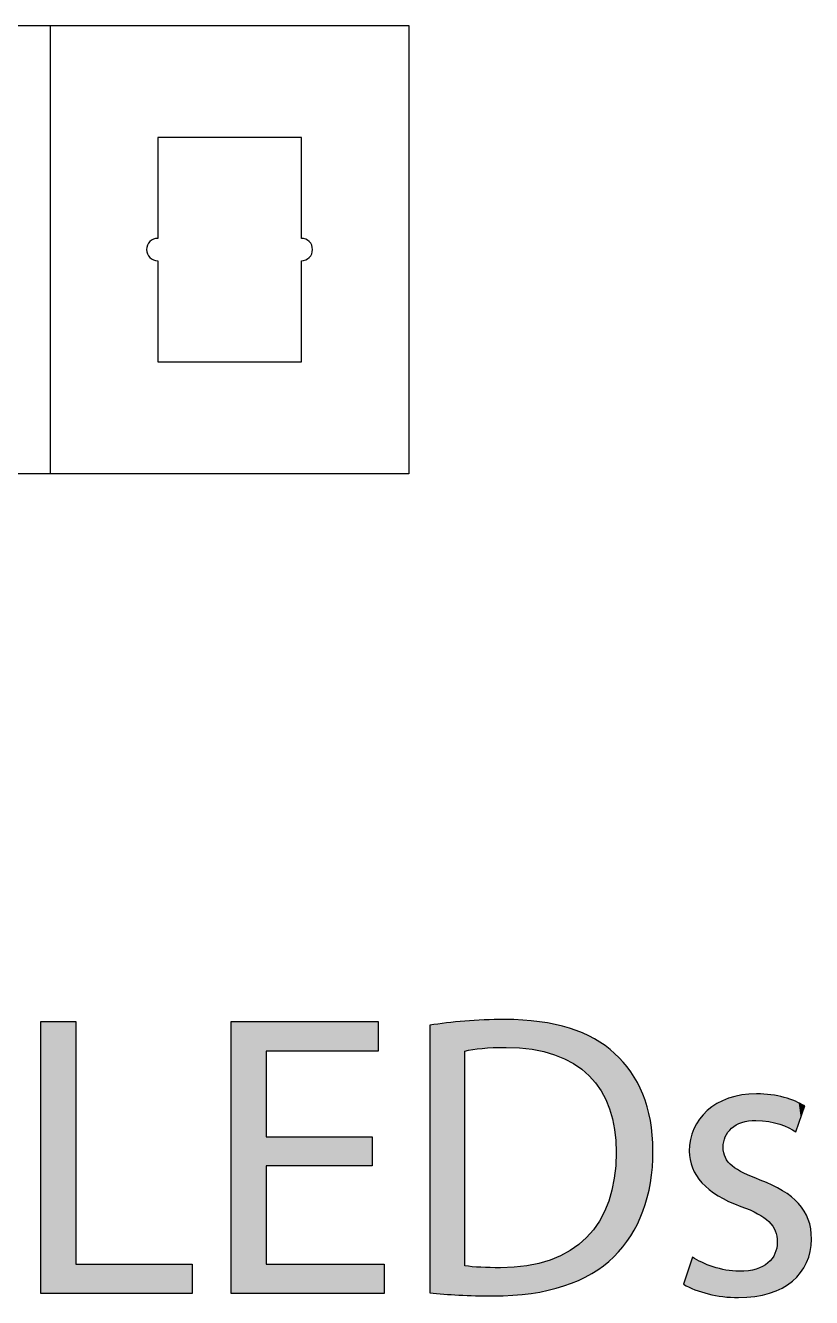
# Model space of a CAD drawing. Extents: x 4 to 571, y -212 to -4.
# Drawn here: x 502.52 to 520.05, y -171.9 to -143.53 of the extents above; entities that cross this region are included whole.
import ezdxf

# ---------------------------------------------------------------- set-up
doc = ezdxf.new("R2010")
doc.units = 0
doc.layers.add('LAYER_1', color=7, linetype='CONTINUOUS')

# ---------------------------------------------------------------- blocks, each defined once
blk = doc.blocks.new('*U13')
at = {"layer": 'LAYER_1', "color": 250, "extrusion": (0, 0, -1)}
for points in [[(-502.865, -171.811), (-502.865, -165.744), (-503.647, -171.811)], [(-503.647, -171.811), (-502.865, -165.744), (-503.647, -165.744)]]:
    blk.add_solid(points, dxfattribs=at)
at = {"layer": 'LAYER_1', "color": 250}
for points in [[(503.647, -171.811), (503.647, -171.154), (506.24, -171.811)], [(506.24, -171.811), (503.647, -171.154), (506.24, -171.154)]]:
    blk.add_solid(points, dxfattribs=at)
blk = doc.blocks.new('*U14')
at = {"layer": 'LAYER_1', "color": 250, "extrusion": (0, 0, -1)}
for points in [[(-507.113, -171.811), (-507.113, -165.744), (-507.895, -171.811)], [(-507.895, -171.811), (-507.113, -165.744), (-507.895, -165.744)], [(-510.254, -166.401), (-510.254, -165.744), (-510.389, -166.401)], [(-510.389, -166.401), (-510.254, -165.744), (-510.389, -165.744)], [(-510.254, -171.811), (-510.254, -171.154), (-510.389, -171.811)], [(-510.389, -171.811), (-510.254, -171.154), (-510.389, -171.154)], [(-510.389, -171.811), (-510.389, -171.154), (-510.524, -171.811)], [(-510.524, -171.811), (-510.389, -171.154), (-510.524, -171.154)]]:
    blk.add_solid(points, dxfattribs=at)
at = {"layer": 'LAYER_1', "color": 250}
for points in [[(507.895, -166.401), (507.895, -165.744), (510.254, -166.401)], [(510.254, -166.401), (507.895, -165.744), (510.254, -165.744)], [(507.895, -168.966), (507.895, -168.318), (510.254, -168.966)], [(510.254, -168.966), (507.895, -168.318), (510.254, -168.318)], [(507.895, -171.811), (507.895, -171.154), (510.254, -171.811)], [(510.254, -171.811), (507.895, -171.154), (510.254, -171.154)]]:
    blk.add_solid(points, dxfattribs=at)
blk = doc.blocks.new('*U15')
at = {"layer": 'LAYER_1', "color": 250}
for points in [[(513.115, -166.326), (512.962, -165.709), (513.115, -165.703)], [(513.206, -166.322), (513.115, -165.703), (513.206, -165.699)], [(513.241, -166.32), (513.241, -165.7), (513.393, -166.326)], [(513.393, -166.326), (513.393, -165.705), (513.42, -166.327)], [(513.42, -166.327), (513.42, -165.706), (513.542, -166.331)], [(512.191, -171.845), (511.54, -165.825), (512.191, -165.75)], [(511.54, -171.793), (511.54, -165.825), (512.191, -171.845)], [(512.319, -171.849), (512.191, -165.75), (512.319, -165.735)], [(512.191, -171.845), (512.191, -165.75), (512.319, -171.849)], [(512.319, -171.849), (512.319, -165.735), (512.324, -171.849)], [(512.324, -171.849), (512.319, -165.735), (512.324, -165.735)], [(512.679, -166.348), (512.324, -165.735), (512.679, -165.721)], [(512.708, -166.344), (512.679, -165.721), (512.708, -165.72)], [(512.962, -166.333), (512.708, -165.72), (512.962, -165.709)], [(513.542, -166.331), (513.542, -165.709), (513.612, -166.339)], [(513.612, -166.339), (513.612, -165.711), (513.707, -166.349)], [(513.707, -166.349), (513.707, -165.721), (513.799, -166.36)], [(513.799, -166.36), (513.799, -165.729), (513.823, -166.362)], [(513.823, -166.362), (513.823, -165.732), (513.975, -166.392)], [(513.975, -166.392), (513.975, -165.746), (513.989, -166.395)], [(513.989, -166.395), (513.989, -165.748), (514.084, -166.414)], [(514.084, -166.414), (514.084, -165.764), (514.18, -166.442)], [(514.18, -166.442), (514.18, -165.781), (514.225, -166.455)], [(514.225, -166.455), (514.225, -165.789), (514.325, -166.485)], [(514.325, -166.485), (514.325, -165.806), (514.337, -166.49)], [(514.337, -166.49), (514.337, -165.808), (514.456, -166.538)], [(514.456, -166.538), (514.456, -165.839), (514.533, -166.569)], [(514.533, -166.569), (514.533, -165.859), (514.547, -166.575)], [(514.547, -166.575), (514.547, -165.863), (514.657, -166.634)], [(514.657, -166.634), (514.657, -165.892), (514.668, -166.64)], [(514.668, -166.64), (514.668, -165.896), (514.749, -166.683)], [(514.749, -166.683), (514.749, -165.926), (514.858, -166.759)], [(514.858, -166.759), (514.858, -165.965), (514.861, -166.761)], [(514.861, -166.761), (514.861, -165.967), (514.932, -166.81)], [(514.932, -166.81), (514.932, -165.992), (514.948, -166.825)], [(514.948, -166.825), (514.948, -165.999), (515.035, -166.901)], [(515.035, -166.901), (515.035, -166.041), (515.094, -166.954)], [(515.094, -166.954), (515.094, -166.07), (515.152, -167.019)], [(515.152, -167.019), (515.152, -166.099), (515.189, -167.059)], [(515.189, -167.059), (515.189, -166.116), (515.213, -167.086)], [(515.213, -167.086), (515.213, -166.128), (515.238, -167.114)], [(515.238, -167.114), (515.238, -166.144), (515.323, -167.235)], [(515.323, -167.235), (515.323, -166.199), (515.362, -167.291)], [(515.362, -167.291), (515.362, -166.224), (515.415, -167.389)], [(515.415, -167.389), (515.415, -166.258), (515.437, -167.429)], [(515.437, -167.429), (515.437, -166.272), (515.451, -167.455)], [(515.451, -167.455), (515.451, -166.281), (515.466, -167.484)], [(515.466, -167.484), (515.466, -166.293), (515.53, -167.64)], [(515.53, -167.64), (515.53, -166.346), (515.551, -167.691)], [(515.551, -167.691), (515.551, -166.364), (515.604, -167.868)], [(515.604, -167.868), (515.604, -166.407), (515.617, -167.913)], [(515.617, -167.913), (515.617, -166.418), (515.645, -168.054)], [(515.645, -168.054), (515.645, -166.441), (515.656, -168.112)], [(515.656, -168.112), (515.656, -166.45), (515.663, -168.145)], [(515.663, -168.145), (515.663, -166.455), (515.663, -168.149)], [(515.663, -168.149), (515.663, -166.456), (515.688, -168.373)], [(515.688, -168.373), (515.688, -166.481), (515.69, -168.398)], [(515.69, -168.398), (515.69, -166.484), (515.698, -168.66)], [(515.698, -170.932), (515.69, -168.883), (515.698, -168.66)], [(515.688, -170.944), (515.663, -169.177), (515.688, -168.959)], [(515.69, -170.941), (515.688, -168.959), (515.69, -168.883)], [(515.645, -170.991), (515.617, -169.439), (515.645, -169.299)], [(515.656, -170.979), (515.645, -169.299), (515.656, -169.241)], [(515.663, -170.972), (515.656, -169.241), (515.663, -169.184)], [(515.663, -170.971), (515.663, -169.184), (515.663, -169.177)], [(515.604, -171.027), (515.551, -169.683), (515.604, -169.506)], [(515.617, -171.016), (515.604, -169.506), (515.617, -169.439)], [(515.451, -171.161), (515.437, -169.983), (515.451, -169.949)], [(515.466, -171.147), (515.451, -169.949), (515.466, -169.911)], [(515.53, -171.091), (515.466, -169.911), (515.53, -169.754)], [(515.551, -171.073), (515.53, -169.754), (515.551, -169.683)], [(515.323, -171.253), (515.238, -170.317), (515.323, -170.195)], [(515.362, -171.227), (515.323, -170.195), (515.362, -170.122)], [(515.415, -171.192), (515.362, -170.122), (515.415, -170.023)], [(515.437, -171.173), (515.415, -170.023), (515.437, -169.983)], [(515.094, -171.397), (515.035, -170.562), (515.094, -170.494)], [(515.152, -171.367), (515.094, -170.494), (515.152, -170.429)], [(515.189, -171.343), (515.152, -170.429), (515.189, -170.388)], [(515.213, -171.327), (515.189, -170.388), (515.213, -170.353)], [(515.238, -171.31), (515.213, -170.353), (515.238, -170.317)], [(514.749, -171.558), (514.668, -170.852), (514.749, -170.795)], [(514.858, -171.517), (514.749, -170.795), (514.858, -170.719)], [(514.861, -171.515), (514.858, -170.719), (514.861, -170.717)], [(514.932, -171.479), (514.861, -170.717), (514.932, -170.654)], [(514.948, -171.471), (514.932, -170.654), (514.948, -170.639)], [(515.035, -171.427), (514.948, -170.639), (515.035, -170.562)], [(514.18, -171.738), (514.084, -171.105), (514.18, -171.076)], [(514.225, -171.725), (514.18, -171.076), (514.225, -171.063)], [(514.325, -171.698), (514.225, -171.063), (514.325, -171.021)], [(514.337, -171.695), (514.325, -171.021), (514.337, -171.016)], [(514.456, -171.662), (514.337, -171.016), (514.456, -170.967)], [(514.533, -171.641), (514.456, -170.967), (514.533, -170.926)], [(514.547, -171.635), (514.533, -170.926), (514.547, -170.918)], [(514.657, -171.594), (514.547, -170.918), (514.657, -170.858)], [(514.668, -171.589), (514.657, -170.858), (514.668, -170.852)], [(512.324, -171.849), (512.324, -171.19), (512.679, -171.858)], [(512.679, -171.858), (512.679, -171.226), (512.708, -171.858)], [(512.708, -171.858), (512.708, -171.226), (512.962, -171.865)], [(513.206, -171.857), (513.115, -171.235), (513.206, -171.231)], [(513.241, -171.855), (513.206, -171.231), (513.241, -171.23)], [(513.393, -171.85), (513.241, -171.23), (513.393, -171.225)], [(513.42, -171.848), (513.393, -171.225), (513.42, -171.224)], [(513.542, -171.835), (513.42, -171.224), (513.542, -171.21)], [(513.612, -171.827), (513.542, -171.21), (513.612, -171.202)], [(513.707, -171.818), (513.612, -171.202), (513.707, -171.191)], [(513.799, -171.808), (513.707, -171.191), (513.799, -171.173)], [(513.823, -171.804), (513.799, -171.173), (513.823, -171.168)], [(513.975, -171.776), (513.823, -171.168), (513.975, -171.137)], [(513.989, -171.773), (513.975, -171.137), (513.989, -171.133)], [(514.084, -171.756), (513.989, -171.133), (514.084, -171.105)]]:
    blk.add_solid(points, dxfattribs=at)
at = {"layer": 'LAYER_1', "color": 250, "extrusion": (0, 0, -1)}
for points in [[(-513.115, -166.326), (-513.115, -165.703), (-513.206, -166.322)], [(-513.206, -166.322), (-513.206, -165.699), (-513.241, -166.32)], [(-513.241, -166.32), (-513.206, -165.699), (-513.241, -165.7)], [(-513.393, -166.326), (-513.241, -165.7), (-513.393, -165.705)], [(-513.42, -166.327), (-513.393, -165.705), (-513.42, -165.706)], [(-513.542, -166.331), (-513.42, -165.706), (-513.542, -165.709)], [(-512.324, -166.401), (-512.324, -165.735), (-512.679, -166.348)], [(-512.679, -166.348), (-512.679, -165.721), (-512.708, -166.344)], [(-512.708, -166.344), (-512.708, -165.72), (-512.962, -166.333)], [(-512.962, -166.333), (-512.962, -165.709), (-513.115, -166.326)], [(-513.612, -166.339), (-513.542, -165.709), (-513.612, -165.711)], [(-513.707, -166.349), (-513.612, -165.711), (-513.707, -165.721)], [(-513.799, -166.36), (-513.707, -165.721), (-513.799, -165.729)], [(-513.823, -166.362), (-513.799, -165.729), (-513.823, -165.732)], [(-513.975, -166.392), (-513.823, -165.732), (-513.975, -165.746)], [(-513.989, -166.395), (-513.975, -165.746), (-513.989, -165.748)], [(-514.084, -166.414), (-513.989, -165.748), (-514.084, -165.764)], [(-514.18, -166.442), (-514.084, -165.764), (-514.18, -165.781)], [(-514.225, -166.455), (-514.18, -165.781), (-514.225, -165.789)], [(-514.325, -166.485), (-514.225, -165.789), (-514.325, -165.806)], [(-514.337, -166.49), (-514.325, -165.806), (-514.337, -165.808)], [(-514.456, -166.538), (-514.337, -165.808), (-514.456, -165.839)], [(-514.533, -166.569), (-514.456, -165.839), (-514.533, -165.859)], [(-514.547, -166.575), (-514.533, -165.859), (-514.547, -165.863)], [(-514.657, -166.634), (-514.547, -165.863), (-514.657, -165.892)], [(-514.668, -166.64), (-514.657, -165.892), (-514.668, -165.896)], [(-514.749, -166.683), (-514.668, -165.896), (-514.749, -165.926)], [(-514.858, -166.759), (-514.749, -165.926), (-514.858, -165.965)], [(-514.861, -166.761), (-514.858, -165.965), (-514.861, -165.967)], [(-514.932, -166.81), (-514.861, -165.967), (-514.932, -165.992)], [(-514.948, -166.825), (-514.932, -165.992), (-514.948, -165.999)], [(-515.035, -166.901), (-514.948, -165.999), (-515.035, -166.041)], [(-515.094, -166.954), (-515.035, -166.041), (-515.094, -166.07)], [(-515.152, -167.019), (-515.094, -166.07), (-515.152, -166.099)], [(-515.189, -167.059), (-515.152, -166.099), (-515.189, -166.116)], [(-515.213, -167.086), (-515.189, -166.116), (-515.213, -166.128)], [(-515.238, -167.114), (-515.213, -166.128), (-515.238, -166.144)], [(-515.323, -167.235), (-515.238, -166.144), (-515.323, -166.199)], [(-515.362, -167.291), (-515.323, -166.199), (-515.362, -166.224)], [(-515.415, -167.389), (-515.362, -166.224), (-515.415, -166.258)], [(-515.437, -167.429), (-515.415, -166.258), (-515.437, -166.272)], [(-515.451, -167.455), (-515.437, -166.272), (-515.451, -166.281)], [(-515.466, -167.484), (-515.451, -166.281), (-515.466, -166.293)], [(-515.53, -167.64), (-515.466, -166.293), (-515.53, -166.346)], [(-515.551, -167.691), (-515.53, -166.346), (-515.551, -166.364)], [(-515.604, -167.868), (-515.551, -166.364), (-515.604, -166.407)], [(-515.617, -167.913), (-515.604, -166.407), (-515.617, -166.418)], [(-515.645, -168.054), (-515.617, -166.418), (-515.645, -166.441)], [(-515.656, -168.112), (-515.645, -166.441), (-515.656, -166.45)], [(-515.663, -168.145), (-515.656, -166.45), (-515.663, -166.455)], [(-515.663, -168.149), (-515.663, -166.455), (-515.663, -166.456)], [(-515.688, -168.373), (-515.663, -166.456), (-515.688, -166.481)], [(-515.69, -168.398), (-515.688, -166.481), (-515.69, -166.484)], [(-515.698, -168.66), (-515.69, -166.484), (-515.698, -166.492)], [(-515.698, -170.932), (-515.698, -166.492), (-515.845, -170.771)], [(-515.845, -170.771), (-515.698, -166.492), (-515.845, -166.641)], [(-515.845, -170.771), (-515.845, -166.641), (-515.854, -170.757)], [(-515.854, -170.757), (-515.845, -166.641), (-515.854, -166.651)], [(-515.854, -170.757), (-515.854, -166.651), (-516.02, -170.527)], [(-516.02, -170.527), (-515.854, -166.651), (-516.02, -166.862)], [(-516.02, -170.527), (-516.02, -166.862), (-516.024, -170.52)], [(-516.024, -170.52), (-516.02, -166.862), (-516.024, -166.867)], [(-516.024, -170.52), (-516.024, -166.867), (-516.17, -170.261)], [(-516.17, -170.261), (-516.024, -166.867), (-516.17, -167.103)], [(-516.17, -170.261), (-516.17, -167.103), (-516.171, -170.26)], [(-516.171, -170.26), (-516.17, -167.103), (-516.171, -167.103)], [(-516.171, -170.26), (-516.171, -167.103), (-516.293, -169.977)], [(-516.293, -169.977), (-516.171, -167.103), (-516.293, -167.362)], [(-516.293, -169.977), (-516.293, -167.362), (-516.294, -169.974)], [(-516.294, -169.974), (-516.293, -167.362), (-516.294, -167.365)], [(-516.294, -169.974), (-516.294, -167.365), (-516.39, -169.672)], [(-516.39, -169.672), (-516.294, -167.365), (-516.39, -167.644)], [(-516.39, -169.672), (-516.39, -167.644), (-516.391, -169.667)], [(-516.391, -169.667), (-516.39, -167.644), (-516.391, -167.65)], [(-516.391, -169.667), (-516.391, -167.65), (-516.46, -169.346)], [(-516.46, -169.346), (-516.391, -167.65), (-516.46, -167.949)], [(-516.46, -169.346), (-516.46, -167.949), (-516.461, -169.341)], [(-516.461, -169.341), (-516.46, -167.949), (-516.461, -167.956)], [(-516.461, -169.341), (-516.461, -167.956), (-516.503, -168.999)], [(-516.503, -168.999), (-516.461, -167.956), (-516.503, -168.278)], [(-516.503, -168.999), (-516.503, -168.278), (-516.503, -168.996)], [(-516.503, -168.996), (-516.503, -168.278), (-516.503, -168.287)], [(-516.503, -168.996), (-516.503, -168.287), (-516.518, -168.633)], [(-515.688, -170.944), (-515.688, -168.959), (-515.69, -170.941)], [(-515.69, -170.941), (-515.69, -168.883), (-515.698, -170.932)], [(-515.645, -170.991), (-515.645, -169.299), (-515.656, -170.979)], [(-515.656, -170.979), (-515.656, -169.241), (-515.663, -170.972)], [(-515.663, -170.971), (-515.663, -169.177), (-515.688, -170.944)], [(-515.663, -170.972), (-515.663, -169.184), (-515.663, -170.971)], [(-515.604, -171.027), (-515.604, -169.506), (-515.617, -171.016)], [(-515.617, -171.016), (-515.617, -169.439), (-515.645, -170.991)], [(-515.451, -171.161), (-515.451, -169.949), (-515.466, -171.147)], [(-515.466, -171.147), (-515.466, -169.911), (-515.53, -171.091)], [(-515.53, -171.091), (-515.53, -169.754), (-515.551, -171.073)], [(-515.551, -171.073), (-515.551, -169.683), (-515.604, -171.027)], [(-515.323, -171.253), (-515.323, -170.195), (-515.362, -171.227)], [(-515.362, -171.227), (-515.362, -170.122), (-515.415, -171.192)], [(-515.415, -171.192), (-515.415, -170.023), (-515.437, -171.173)], [(-515.437, -171.173), (-515.437, -169.983), (-515.451, -171.161)], [(-515.094, -171.397), (-515.094, -170.494), (-515.152, -171.367)], [(-515.152, -171.367), (-515.152, -170.429), (-515.189, -171.343)], [(-515.189, -171.343), (-515.189, -170.388), (-515.213, -171.327)], [(-515.213, -171.327), (-515.213, -170.353), (-515.238, -171.31)], [(-515.238, -171.31), (-515.238, -170.317), (-515.323, -171.253)], [(-514.749, -171.558), (-514.749, -170.795), (-514.858, -171.517)], [(-514.858, -171.517), (-514.858, -170.719), (-514.861, -171.515)], [(-514.861, -171.515), (-514.861, -170.717), (-514.932, -171.479)], [(-514.932, -171.479), (-514.932, -170.654), (-514.948, -171.471)], [(-514.948, -171.471), (-514.948, -170.639), (-515.035, -171.427)], [(-515.035, -171.427), (-515.035, -170.562), (-515.094, -171.397)], [(-514.18, -171.738), (-514.18, -171.076), (-514.225, -171.725)], [(-514.225, -171.725), (-514.225, -171.063), (-514.325, -171.698)], [(-514.325, -171.698), (-514.325, -171.021), (-514.337, -171.695)], [(-514.337, -171.695), (-514.337, -171.016), (-514.456, -171.662)], [(-514.456, -171.662), (-514.456, -170.967), (-514.533, -171.641)], [(-514.533, -171.641), (-514.533, -170.926), (-514.547, -171.635)], [(-514.547, -171.635), (-514.547, -170.918), (-514.657, -171.594)], [(-514.657, -171.594), (-514.657, -170.858), (-514.668, -171.589)], [(-514.668, -171.589), (-514.668, -170.852), (-514.749, -171.558)], [(-512.679, -171.858), (-512.324, -171.19), (-512.679, -171.226)], [(-512.708, -171.858), (-512.679, -171.226), (-512.708, -171.226)], [(-512.962, -171.865), (-512.708, -171.226), (-512.962, -171.231)], [(-512.962, -171.865), (-512.962, -171.231), (-513.115, -171.86)], [(-513.115, -171.86), (-512.962, -171.231), (-513.115, -171.235)], [(-513.115, -171.86), (-513.115, -171.235), (-513.206, -171.857)], [(-513.206, -171.857), (-513.206, -171.231), (-513.241, -171.855)], [(-513.241, -171.855), (-513.241, -171.23), (-513.393, -171.85)], [(-513.393, -171.85), (-513.393, -171.225), (-513.42, -171.848)], [(-513.42, -171.848), (-513.42, -171.224), (-513.542, -171.835)], [(-513.542, -171.835), (-513.542, -171.21), (-513.612, -171.827)], [(-513.612, -171.827), (-513.612, -171.202), (-513.707, -171.818)], [(-513.707, -171.818), (-513.707, -171.191), (-513.799, -171.808)], [(-513.799, -171.808), (-513.799, -171.173), (-513.823, -171.804)], [(-513.823, -171.804), (-513.823, -171.168), (-513.975, -171.776)], [(-513.975, -171.776), (-513.975, -171.137), (-513.989, -171.773)], [(-513.989, -171.773), (-513.989, -171.133), (-514.084, -171.756)], [(-514.084, -171.756), (-514.084, -171.105), (-514.18, -171.738)]]:
    blk.add_solid(points, dxfattribs=at)
blk = doc.blocks.new('*U16')
at = {"layer": 'LAYER_1', "color": 250}
for points in [[(518.426, -168.03), (518.376, -167.412), (518.426, -167.399)], [(518.443, -168.022), (518.426, -167.399), (518.443, -167.395)], [(518.479, -168.006), (518.443, -167.395), (518.479, -167.386)], [(518.497, -167.998), (518.479, -167.386), (518.497, -167.381)], [(518.501, -167.997), (518.497, -167.381), (518.501, -167.381)], [(518.543, -167.987), (518.501, -167.381), (518.543, -167.378)], [(518.645, -167.962), (518.543, -167.378), (518.645, -167.37)], [(518.646, -167.962), (518.645, -167.37), (518.646, -167.37)], [(518.793, -167.951), (518.646, -167.37), (518.793, -167.358)], [(518.812, -167.949), (518.793, -167.358), (518.812, -167.357)], [(518.819, -167.95), (518.812, -167.357), (518.819, -167.356)], [(518.812, -167.949), (518.812, -167.357), (518.819, -167.95)], [(518.83, -167.951), (518.819, -167.356), (518.83, -167.355)], [(518.819, -167.95), (518.819, -167.356), (518.83, -167.951)], [(518.83, -167.951), (518.83, -167.355), (518.853, -167.953)], [(518.853, -167.953), (518.853, -167.357), (518.911, -167.958)], [(518.911, -167.958), (518.911, -167.361), (518.964, -167.962)], [(518.964, -167.962), (518.964, -167.365), (518.993, -167.965)], [(518.993, -167.965), (518.993, -167.367), (519.083, -167.972)], [(519.083, -167.972), (519.083, -167.373), (519.098, -167.974)], [(519.098, -167.974), (519.098, -167.374), (519.104, -167.975)], [(519.104, -167.975), (519.104, -167.374), (519.117, -167.978)], [(519.117, -167.978), (519.117, -167.375), (519.15, -167.986)], [(519.15, -167.986), (519.15, -167.377), (519.174, -167.992)], [(519.174, -167.992), (519.174, -167.382), (519.177, -167.993)], [(519.177, -167.993), (519.177, -167.383), (519.187, -167.996)], [(519.187, -167.996), (519.187, -167.385), (519.238, -168.008)], [(519.238, -168.008), (519.238, -167.395), (519.245, -168.01)], [(519.245, -168.01), (519.245, -167.397), (519.277, -168.018)], [(519.277, -168.018), (519.277, -167.403), (519.279, -168.018)], [(519.279, -168.018), (519.279, -167.404), (519.29, -168.021)], [(519.29, -168.021), (519.29, -167.406), (519.345, -168.035)], [(517.861, -169.554), (517.771, -167.7), (517.861, -167.635)], [(517.943, -169.612), (517.861, -167.635), (517.943, -167.575)], [(517.861, -169.554), (517.861, -167.635), (517.943, -169.612)], [(517.969, -169.629), (517.943, -167.575), (517.969, -167.563)], [(517.943, -169.612), (517.943, -167.575), (517.969, -169.629)], [(518.076, -169.686), (517.969, -167.563), (518.076, -167.514)], [(517.969, -169.629), (517.969, -167.563), (518.076, -169.686)], [(518.083, -169.69), (518.076, -167.514), (518.083, -167.51)], [(518.076, -169.686), (518.076, -167.514), (518.083, -169.69)], [(518.095, -168.425), (518.083, -167.51), (518.095, -167.505)], [(518.131, -168.314), (518.095, -167.505), (518.131, -167.488)], [(518.095, -168.424), (518.095, -167.505), (518.095, -167.505)], [(518.133, -168.311), (518.131, -167.488), (518.133, -167.487)], [(518.146, -168.289), (518.133, -167.487), (518.146, -167.481)], [(518.19, -168.213), (518.146, -167.481), (518.19, -167.461)], [(518.196, -168.207), (518.19, -167.461), (518.196, -167.459)], [(518.2, -168.202), (518.196, -167.459), (518.2, -167.456)], [(518.205, -168.197), (518.2, -167.456), (518.205, -167.455)], [(518.272, -168.125), (518.205, -167.455), (518.272, -167.438)], [(518.285, -168.116), (518.272, -167.438), (518.285, -167.435)], [(518.376, -168.052), (518.285, -167.435), (518.376, -167.412)], [(519.345, -168.035), (519.345, -167.417), (519.396, -168.055)], [(519.396, -168.055), (519.396, -167.427), (519.409, -168.06)], [(519.409, -168.06), (519.409, -167.43), (519.44, -168.073)], [(519.44, -168.073), (519.44, -167.436), (519.549, -168.117)], [(519.549, -168.117), (519.549, -167.473), (519.605, -168.147)], [(519.605, -168.147), (519.605, -167.492), (519.628, -168.16)], [(519.628, -168.16), (519.628, -167.5), (519.694, -168.196)], [(519.694, -168.196), (519.694, -167.522), (519.704, -168.201)], [(519.892, -167.653), (519.812, -167.581), (519.892, -167.621)], [(517.556, -169.271), (517.485, -168.043), (517.556, -167.921)], [(517.606, -169.336), (517.556, -167.921), (517.606, -167.866)], [(517.556, -169.271), (517.556, -167.921), (517.606, -169.336)], [(517.61, -169.341), (517.606, -167.866), (517.61, -167.861)], [(517.606, -169.336), (517.606, -167.866), (517.61, -169.341)], [(517.728, -169.451), (517.61, -167.861), (517.728, -167.731)], [(517.61, -169.341), (517.61, -167.861), (517.728, -169.451)], [(517.749, -169.471), (517.728, -167.731), (517.749, -167.716)], [(517.728, -169.451), (517.728, -167.731), (517.749, -169.471)], [(517.771, -169.491), (517.749, -167.716), (517.771, -167.7)], [(517.749, -169.471), (517.749, -167.716), (517.771, -169.491)], [(517.771, -169.491), (517.771, -167.7), (517.861, -169.554)], [(517.397, -169.007), (517.353, -168.377), (517.397, -168.241)], [(517.4, -169.012), (517.397, -168.241), (517.4, -168.234)], [(517.397, -169.007), (517.397, -168.241), (517.4, -169.012)], [(517.43, -169.072), (517.4, -168.234), (517.43, -168.138)], [(517.4, -169.012), (517.4, -168.234), (517.43, -169.072)], [(517.454, -169.119), (517.43, -168.138), (517.454, -168.096)], [(517.43, -169.072), (517.43, -168.138), (517.454, -169.119)], [(517.485, -169.179), (517.454, -168.096), (517.485, -168.043)], [(517.454, -169.119), (517.454, -168.096), (517.485, -169.179)], [(517.485, -169.179), (517.485, -168.043), (517.556, -169.271)], [(517.345, -168.825), (517.327, -168.633), (517.345, -168.463)], [(517.353, -168.855), (517.345, -168.463), (517.353, -168.377)], [(517.345, -168.825), (517.345, -168.463), (517.353, -168.855)], [(517.353, -168.855), (517.353, -168.377), (517.397, -169.007)], [(518.083, -169.69), (518.083, -168.543), (518.095, -169.696)], [(518.095, -169.696), (518.095, -168.668), (518.095, -169.697)], [(518.095, -169.697), (518.095, -168.67), (518.131, -169.716)], [(518.131, -169.716), (518.131, -168.776), (518.133, -169.716)], [(518.133, -169.716), (518.133, -168.78), (518.146, -169.723)], [(518.146, -169.723), (518.146, -168.801), (518.19, -169.747)], [(518.19, -169.747), (518.19, -168.87), (518.196, -169.75)], [(518.196, -169.75), (518.196, -168.878), (518.2, -169.752)], [(518.2, -169.752), (518.2, -168.883), (518.205, -169.755)], [(518.205, -169.755), (518.205, -168.888), (518.272, -169.782)], [(518.272, -169.782), (518.272, -168.954), (518.285, -169.787)], [(518.285, -169.787), (518.285, -168.966), (518.376, -169.824)], [(518.376, -169.824), (518.376, -169.023), (518.426, -169.845)], [(518.426, -169.845), (518.426, -169.053), (518.443, -169.852)], [(518.443, -169.852), (518.443, -169.064), (518.479, -169.866)], [(518.479, -169.866), (518.479, -169.087), (518.497, -169.874)], [(518.497, -169.874), (518.497, -169.097), (518.501, -169.876)], [(518.501, -169.876), (518.501, -169.1), (518.543, -169.894)], [(518.543, -169.894), (518.543, -169.126), (518.645, -169.939)], [(518.645, -169.939), (518.645, -169.169), (518.646, -169.939)], [(518.646, -169.939), (518.646, -169.17), (518.793, -170.003)], [(518.793, -170.003), (518.793, -169.231), (518.812, -170.012)], [(518.812, -170.012), (518.812, -169.24), (518.819, -170.015)], [(518.819, -170.015), (518.819, -169.242), (518.83, -170.02)], [(518.83, -170.02), (518.83, -169.247), (518.853, -170.03)], [(518.853, -170.03), (518.853, -169.257), (518.911, -170.065)], [(518.911, -170.065), (518.911, -169.281), (518.964, -170.098)], [(518.964, -170.098), (518.964, -169.304), (518.993, -170.115)], [(518.993, -170.115), (518.993, -169.316), (519.083, -170.189)], [(519.083, -170.189), (519.083, -169.354), (519.098, -170.202)], [(519.098, -170.202), (519.098, -169.361), (519.104, -170.206)], [(519.104, -170.206), (519.104, -169.363), (519.117, -170.221)], [(519.117, -170.221), (519.117, -169.368), (519.15, -170.26)], [(519.15, -170.26), (519.15, -169.382), (519.174, -170.289)], [(519.174, -170.289), (519.174, -169.392), (519.177, -170.293)], [(519.177, -170.293), (519.177, -169.394), (519.187, -170.305)], [(519.187, -170.305), (519.187, -169.399), (519.238, -170.4)], [(519.238, -170.4), (519.238, -169.426), (519.245, -170.413)], [(519.245, -170.413), (519.245, -169.43), (519.277, -170.527)], [(519.277, -170.527), (519.277, -169.447), (519.279, -170.533)], [(519.279, -170.533), (519.279, -169.448), (519.29, -170.667)], [(519.277, -171.738), (519.245, -170.899), (519.277, -170.799)], [(519.279, -171.737), (519.277, -170.799), (519.279, -170.779)], [(519.29, -171.733), (519.279, -170.779), (519.29, -170.667)], [(517.397, -171.698), (517.353, -171.141), (517.397, -171.008)], [(517.4, -171.699), (517.397, -171.008), (517.4, -171.001)], [(517.397, -171.698), (517.397, -171.008), (517.4, -171.699)], [(517.4, -171.699), (517.4, -171.001), (517.43, -171.714)], [(517.43, -171.714), (517.43, -171.018), (517.454, -171.726)], [(517.454, -171.726), (517.454, -171.031), (517.485, -171.736)], [(517.485, -171.736), (517.485, -171.048), (517.556, -171.758)], [(517.556, -171.758), (517.556, -171.087), (517.606, -171.774)], [(519.117, -171.804), (519.104, -171.104), (519.117, -171.091)], [(519.15, -171.791), (519.117, -171.091), (519.15, -171.056)], [(519.174, -171.781), (519.15, -171.056), (519.174, -171.031)], [(519.177, -171.779), (519.174, -171.031), (519.177, -171.024)], [(519.187, -171.775), (519.177, -171.024), (519.187, -171.007)], [(519.238, -171.754), (519.187, -171.007), (519.238, -170.921)], [(519.245, -171.751), (519.238, -170.921), (519.245, -170.899)], [(517.327, -171.664), (517.201, -171.603), (517.327, -171.22)], [(517.345, -171.673), (517.327, -171.22), (517.345, -171.168)], [(517.327, -171.664), (517.327, -171.22), (517.345, -171.673)], [(517.353, -171.677), (517.345, -171.168), (517.353, -171.141)], [(517.345, -171.673), (517.345, -171.168), (517.353, -171.677)], [(517.353, -171.677), (517.353, -171.141), (517.397, -171.698)], [(517.606, -171.774), (517.606, -171.114), (517.61, -171.775)], [(517.61, -171.775), (517.61, -171.116), (517.728, -171.813)], [(517.728, -171.813), (517.728, -171.163), (517.749, -171.819)], [(517.749, -171.819), (517.749, -171.171), (517.771, -171.823)], [(517.771, -171.823), (517.771, -171.18), (517.861, -171.84)], [(517.861, -171.84), (517.861, -171.215), (517.943, -171.855)], [(517.943, -171.855), (517.943, -171.236), (517.969, -171.86)], [(517.969, -171.86), (517.969, -171.243), (518.076, -171.879)], [(518.076, -171.879), (518.076, -171.27), (518.083, -171.88)], [(518.083, -171.88), (518.083, -171.272), (518.095, -171.881)], [(518.095, -171.881), (518.095, -171.275), (518.095, -171.881)], [(518.095, -171.881), (518.095, -171.275), (518.131, -171.883)], [(518.131, -171.883), (518.131, -171.284), (518.133, -171.883)], [(518.133, -171.883), (518.133, -171.284), (518.146, -171.884)], [(518.146, -171.884), (518.146, -171.288), (518.19, -171.886)], [(518.19, -171.886), (518.19, -171.292), (518.196, -171.887)], [(518.196, -171.887), (518.196, -171.292), (518.2, -171.887)], [(518.2, -171.887), (518.2, -171.293), (518.205, -171.887)], [(518.205, -171.887), (518.205, -171.293), (518.272, -171.891)], [(518.272, -171.891), (518.272, -171.3), (518.285, -171.892)], [(518.285, -171.892), (518.285, -171.301), (518.376, -171.897)], [(518.376, -171.897), (518.376, -171.309), (518.426, -171.9)], [(518.479, -171.897), (518.443, -171.315), (518.479, -171.313)], [(518.497, -171.896), (518.479, -171.313), (518.497, -171.312)], [(518.501, -171.895), (518.497, -171.312), (518.501, -171.312)], [(518.543, -171.893), (518.501, -171.312), (518.543, -171.309)], [(518.645, -171.886), (518.543, -171.309), (518.645, -171.302)], [(518.646, -171.886), (518.645, -171.302), (518.646, -171.302)], [(518.793, -171.876), (518.646, -171.302), (518.793, -171.27)], [(518.812, -171.871), (518.793, -171.27), (518.812, -171.266)], [(518.819, -171.87), (518.812, -171.266), (518.819, -171.265)], [(518.83, -171.868), (518.819, -171.265), (518.83, -171.26)], [(518.853, -171.862), (518.83, -171.26), (518.853, -171.251)], [(518.911, -171.85), (518.853, -171.251), (518.911, -171.227)], [(518.964, -171.838), (518.911, -171.227), (518.964, -171.205)], [(518.993, -171.832), (518.964, -171.205), (518.993, -171.186)], [(519.083, -171.812), (518.993, -171.186), (519.083, -171.126)], [(519.098, -171.808), (519.083, -171.126), (519.098, -171.11)], [(519.104, -171.807), (519.098, -171.11), (519.104, -171.104)]]:
    blk.add_solid(points, dxfattribs=at)
at = {"layer": 'LAYER_1', "color": 250, "extrusion": (0, 0, -1)}
for points in [[(-518.426, -168.03), (-518.426, -167.399), (-518.443, -168.022)], [(-518.443, -168.022), (-518.443, -167.395), (-518.479, -168.006)], [(-518.479, -168.006), (-518.479, -167.386), (-518.497, -167.998)], [(-518.497, -167.998), (-518.497, -167.381), (-518.501, -167.997)], [(-518.501, -167.997), (-518.501, -167.381), (-518.543, -167.987)], [(-518.543, -167.987), (-518.543, -167.378), (-518.645, -167.962)], [(-518.645, -167.962), (-518.645, -167.37), (-518.646, -167.962)], [(-518.646, -167.962), (-518.646, -167.37), (-518.793, -167.951)], [(-518.793, -167.951), (-518.793, -167.358), (-518.812, -167.949)], [(-518.853, -167.953), (-518.83, -167.355), (-518.853, -167.357)], [(-518.911, -167.958), (-518.853, -167.357), (-518.911, -167.361)], [(-518.964, -167.962), (-518.911, -167.361), (-518.964, -167.365)], [(-518.993, -167.965), (-518.964, -167.365), (-518.993, -167.367)], [(-519.083, -167.972), (-518.993, -167.367), (-519.083, -167.373)], [(-519.098, -167.974), (-519.083, -167.373), (-519.098, -167.374)], [(-519.104, -167.975), (-519.098, -167.374), (-519.104, -167.374)], [(-519.117, -167.978), (-519.104, -167.374), (-519.117, -167.375)], [(-519.15, -167.986), (-519.117, -167.375), (-519.15, -167.377)], [(-519.174, -167.992), (-519.15, -167.377), (-519.174, -167.382)], [(-519.177, -167.993), (-519.174, -167.382), (-519.177, -167.383)], [(-519.187, -167.996), (-519.177, -167.383), (-519.187, -167.385)], [(-519.238, -168.008), (-519.187, -167.385), (-519.238, -167.395)], [(-519.245, -168.01), (-519.238, -167.395), (-519.245, -167.397)], [(-519.277, -168.018), (-519.245, -167.397), (-519.277, -167.403)], [(-519.279, -168.018), (-519.277, -167.403), (-519.279, -167.404)], [(-519.29, -168.021), (-519.279, -167.404), (-519.29, -167.406)], [(-519.345, -168.035), (-519.29, -167.406), (-519.345, -167.417)], [(-518.083, -168.543), (-518.083, -167.51), (-518.095, -168.425)], [(-518.095, -168.425), (-518.095, -167.505), (-518.095, -168.424)], [(-518.095, -168.424), (-518.095, -167.505), (-518.131, -168.314)], [(-518.131, -168.314), (-518.131, -167.488), (-518.133, -168.311)], [(-518.133, -168.311), (-518.133, -167.487), (-518.146, -168.289)], [(-518.146, -168.289), (-518.146, -167.481), (-518.19, -168.213)], [(-518.19, -168.213), (-518.19, -167.461), (-518.196, -168.207)], [(-518.196, -168.207), (-518.196, -167.459), (-518.2, -168.202)], [(-518.2, -168.202), (-518.2, -167.456), (-518.205, -168.197)], [(-518.205, -168.197), (-518.205, -167.455), (-518.272, -168.125)], [(-518.272, -168.125), (-518.272, -167.438), (-518.285, -168.116)], [(-518.285, -168.116), (-518.285, -167.435), (-518.376, -168.052)], [(-518.376, -168.052), (-518.376, -167.412), (-518.426, -168.03)], [(-519.396, -168.055), (-519.345, -167.417), (-519.396, -167.427)], [(-519.409, -168.06), (-519.396, -167.427), (-519.409, -167.43)], [(-519.44, -168.073), (-519.409, -167.43), (-519.44, -167.436)], [(-519.549, -168.117), (-519.44, -167.436), (-519.549, -167.473)], [(-519.605, -168.147), (-519.549, -167.473), (-519.605, -167.492)], [(-519.628, -168.16), (-519.605, -167.492), (-519.628, -167.5)], [(-519.694, -168.196), (-519.628, -167.5), (-519.694, -167.522)], [(-519.704, -168.201), (-519.694, -167.522), (-519.704, -167.528)], [(-519.704, -168.201), (-519.704, -167.528), (-519.766, -168.019)], [(-519.766, -168.019), (-519.704, -167.528), (-519.766, -167.559)], [(-519.766, -168.019), (-519.766, -167.559), (-519.812, -167.886)], [(-519.812, -167.886), (-519.766, -167.559), (-519.812, -167.581)], [(-519.812, -167.886), (-519.812, -167.581), (-519.892, -167.653)], [(-519.892, -167.653), (-519.892, -167.621), (-519.901, -167.625)], [(-518.095, -169.696), (-518.083, -168.543), (-518.095, -168.668)], [(-518.095, -169.697), (-518.095, -168.668), (-518.095, -168.67)], [(-518.131, -169.716), (-518.095, -168.67), (-518.131, -168.776)], [(-518.133, -169.716), (-518.131, -168.776), (-518.133, -168.78)], [(-518.146, -169.723), (-518.133, -168.78), (-518.146, -168.801)], [(-518.19, -169.747), (-518.146, -168.801), (-518.19, -168.87)], [(-518.196, -169.75), (-518.19, -168.87), (-518.196, -168.878)], [(-518.2, -169.752), (-518.196, -168.878), (-518.2, -168.883)], [(-518.205, -169.755), (-518.2, -168.883), (-518.205, -168.888)], [(-518.272, -169.782), (-518.205, -168.888), (-518.272, -168.954)], [(-518.285, -169.787), (-518.272, -168.954), (-518.285, -168.966)], [(-518.376, -169.824), (-518.285, -168.966), (-518.376, -169.023)], [(-518.426, -169.845), (-518.376, -169.023), (-518.426, -169.053)], [(-518.443, -169.852), (-518.426, -169.053), (-518.443, -169.064)], [(-518.479, -169.866), (-518.443, -169.064), (-518.479, -169.087)], [(-518.497, -169.874), (-518.479, -169.087), (-518.497, -169.097)], [(-518.501, -169.876), (-518.497, -169.097), (-518.501, -169.1)], [(-518.543, -169.894), (-518.501, -169.1), (-518.543, -169.126)], [(-518.645, -169.939), (-518.543, -169.126), (-518.645, -169.169)], [(-518.646, -169.939), (-518.645, -169.169), (-518.646, -169.17)], [(-518.793, -170.003), (-518.646, -169.17), (-518.793, -169.231)], [(-518.812, -170.012), (-518.793, -169.231), (-518.812, -169.24)], [(-518.819, -170.015), (-518.812, -169.24), (-518.819, -169.242)], [(-518.83, -170.02), (-518.819, -169.242), (-518.83, -169.247)], [(-518.853, -170.03), (-518.83, -169.247), (-518.853, -169.257)], [(-518.911, -170.065), (-518.853, -169.257), (-518.911, -169.281)], [(-518.964, -170.098), (-518.911, -169.281), (-518.964, -169.304)], [(-518.993, -170.115), (-518.964, -169.304), (-518.993, -169.316)], [(-519.083, -170.189), (-518.993, -169.316), (-519.083, -169.354)], [(-519.098, -170.202), (-519.083, -169.354), (-519.098, -169.361)], [(-519.104, -170.206), (-519.098, -169.361), (-519.104, -169.363)], [(-519.117, -170.221), (-519.104, -169.363), (-519.117, -169.368)], [(-519.15, -170.26), (-519.117, -169.368), (-519.15, -169.382)], [(-519.174, -170.289), (-519.15, -169.382), (-519.174, -169.392)], [(-519.177, -170.293), (-519.174, -169.392), (-519.177, -169.394)], [(-519.187, -170.305), (-519.177, -169.394), (-519.187, -169.399)], [(-519.238, -170.4), (-519.187, -169.399), (-519.238, -169.426)], [(-519.245, -170.413), (-519.238, -169.426), (-519.245, -169.43)], [(-519.277, -170.527), (-519.245, -169.43), (-519.277, -169.447)], [(-519.279, -170.533), (-519.277, -169.447), (-519.279, -169.448)], [(-519.29, -170.667), (-519.279, -169.448), (-519.29, -169.454)], [(-519.29, -171.733), (-519.29, -169.454), (-519.345, -171.71)], [(-519.345, -171.71), (-519.29, -169.454), (-519.345, -169.483)], [(-519.345, -171.71), (-519.345, -169.483), (-519.396, -171.689)], [(-519.396, -171.689), (-519.345, -169.483), (-519.396, -169.51)], [(-519.396, -171.689), (-519.396, -169.51), (-519.409, -171.681)], [(-519.409, -171.681), (-519.396, -169.51), (-519.409, -169.517)], [(-519.409, -171.681), (-519.409, -169.517), (-519.44, -171.66)], [(-519.44, -171.66), (-519.409, -169.517), (-519.44, -169.539)], [(-519.44, -171.66), (-519.44, -169.539), (-519.549, -171.587)], [(-519.549, -171.587), (-519.44, -169.539), (-519.549, -169.614)], [(-519.549, -171.587), (-519.549, -169.614), (-519.605, -171.55)], [(-519.605, -171.55), (-519.549, -169.614), (-519.605, -169.653)], [(-519.605, -171.55), (-519.605, -169.653), (-519.628, -171.535)], [(-519.628, -171.535), (-519.605, -169.653), (-519.628, -169.674)], [(-519.628, -171.535), (-519.628, -169.674), (-519.694, -171.467)], [(-519.694, -171.467), (-519.628, -169.674), (-519.694, -169.735)], [(-519.694, -171.467), (-519.694, -169.735), (-519.704, -171.457)], [(-519.704, -171.457), (-519.694, -169.735), (-519.704, -169.745)], [(-519.704, -171.457), (-519.704, -169.745), (-519.766, -171.392)], [(-519.766, -171.392), (-519.704, -169.745), (-519.766, -169.803)], [(-519.766, -171.392), (-519.766, -169.803), (-519.812, -171.345)], [(-519.812, -171.345), (-519.766, -169.803), (-519.812, -169.864)], [(-519.812, -171.345), (-519.812, -169.864), (-519.892, -171.211)], [(-519.892, -171.211), (-519.812, -169.864), (-519.892, -169.971)], [(-519.892, -171.211), (-519.892, -169.971), (-519.901, -171.195)], [(-519.901, -171.195), (-519.892, -169.971), (-519.901, -169.99)], [(-519.901, -171.195), (-519.901, -169.99), (-519.945, -171.122)], [(-519.945, -171.122), (-519.901, -169.99), (-519.945, -170.081)], [(-519.945, -171.122), (-519.945, -170.081), (-519.982, -171.009)], [(-519.982, -171.009), (-519.945, -170.081), (-519.982, -170.157)], [(-519.982, -171.009), (-519.982, -170.157), (-520.027, -170.871)], [(-520.027, -170.871), (-519.982, -170.157), (-520.027, -170.329)], [(-520.027, -170.871), (-520.027, -170.329), (-520.036, -170.777)], [(-520.036, -170.777), (-520.027, -170.329), (-520.036, -170.365)], [(-520.036, -170.777), (-520.036, -170.365), (-520.054, -170.595)], [(-519.277, -171.738), (-519.277, -170.799), (-519.279, -171.737)], [(-519.279, -171.737), (-519.279, -170.779), (-519.29, -171.733)], [(-517.43, -171.714), (-517.4, -171.001), (-517.43, -171.018)], [(-517.454, -171.726), (-517.43, -171.018), (-517.454, -171.031)], [(-517.485, -171.736), (-517.454, -171.031), (-517.485, -171.048)], [(-517.556, -171.758), (-517.485, -171.048), (-517.556, -171.087)], [(-517.606, -171.774), (-517.556, -171.087), (-517.606, -171.114)], [(-519.117, -171.804), (-519.117, -171.091), (-519.15, -171.791)], [(-519.15, -171.791), (-519.15, -171.056), (-519.174, -171.781)], [(-519.174, -171.781), (-519.174, -171.031), (-519.177, -171.779)], [(-519.177, -171.779), (-519.177, -171.024), (-519.187, -171.775)], [(-519.187, -171.775), (-519.187, -171.007), (-519.238, -171.754)], [(-519.238, -171.754), (-519.238, -170.921), (-519.245, -171.751)], [(-519.245, -171.751), (-519.245, -170.899), (-519.277, -171.738)], [(-517.61, -171.775), (-517.606, -171.114), (-517.61, -171.116)], [(-517.728, -171.813), (-517.61, -171.116), (-517.728, -171.163)], [(-517.749, -171.819), (-517.728, -171.163), (-517.749, -171.171)], [(-517.771, -171.823), (-517.749, -171.171), (-517.771, -171.18)], [(-517.861, -171.84), (-517.771, -171.18), (-517.861, -171.215)], [(-517.943, -171.855), (-517.861, -171.215), (-517.943, -171.236)], [(-517.969, -171.86), (-517.943, -171.236), (-517.969, -171.243)], [(-518.076, -171.879), (-517.969, -171.243), (-518.076, -171.27)], [(-518.083, -171.88), (-518.076, -171.27), (-518.083, -171.272)], [(-518.095, -171.881), (-518.083, -171.272), (-518.095, -171.275)], [(-518.095, -171.881), (-518.095, -171.275), (-518.095, -171.275)], [(-518.131, -171.883), (-518.095, -171.275), (-518.131, -171.284)], [(-518.133, -171.883), (-518.131, -171.284), (-518.133, -171.284)], [(-518.146, -171.884), (-518.133, -171.284), (-518.146, -171.288)], [(-518.19, -171.886), (-518.146, -171.288), (-518.19, -171.292)], [(-518.196, -171.887), (-518.19, -171.292), (-518.196, -171.292)], [(-518.2, -171.887), (-518.196, -171.292), (-518.2, -171.293)], [(-518.205, -171.887), (-518.2, -171.293), (-518.205, -171.293)], [(-518.272, -171.891), (-518.205, -171.293), (-518.272, -171.3)], [(-518.285, -171.892), (-518.272, -171.3), (-518.285, -171.301)], [(-518.376, -171.897), (-518.285, -171.301), (-518.376, -171.309)], [(-518.426, -171.9), (-518.376, -171.309), (-518.426, -171.314)], [(-518.426, -171.9), (-518.426, -171.314), (-518.443, -171.899)], [(-518.443, -171.899), (-518.426, -171.314), (-518.443, -171.315)], [(-518.443, -171.899), (-518.443, -171.315), (-518.479, -171.897)], [(-518.479, -171.897), (-518.479, -171.313), (-518.497, -171.896)], [(-518.497, -171.896), (-518.497, -171.312), (-518.501, -171.895)], [(-518.501, -171.895), (-518.501, -171.312), (-518.543, -171.893)], [(-518.543, -171.893), (-518.543, -171.309), (-518.645, -171.886)], [(-518.645, -171.886), (-518.645, -171.302), (-518.646, -171.886)], [(-518.646, -171.886), (-518.646, -171.302), (-518.793, -171.876)], [(-518.793, -171.876), (-518.793, -171.27), (-518.812, -171.871)], [(-518.812, -171.871), (-518.812, -171.266), (-518.819, -171.87)], [(-518.819, -171.87), (-518.819, -171.265), (-518.83, -171.868)], [(-518.83, -171.868), (-518.83, -171.26), (-518.853, -171.862)], [(-518.853, -171.862), (-518.853, -171.251), (-518.911, -171.85)], [(-518.911, -171.85), (-518.911, -171.227), (-518.964, -171.838)], [(-518.964, -171.838), (-518.964, -171.205), (-518.993, -171.832)], [(-518.993, -171.832), (-518.993, -171.186), (-519.083, -171.812)], [(-519.083, -171.812), (-519.083, -171.126), (-519.098, -171.808)], [(-519.098, -171.808), (-519.098, -171.11), (-519.104, -171.807)], [(-519.104, -171.807), (-519.104, -171.104), (-519.117, -171.804)]]:
    blk.add_solid(points, dxfattribs=at)
blk = doc.blocks.new('BLOCK_3')
at = {"layer": 'LAYER_1'}
for points in [[(502.865, -165.744), (503.647, -165.744), (503.647, -171.154), (506.24, -171.154), (506.24, -171.811), (502.865, -171.811), (502.865, -165.744)], [(510.254, -168.966), (507.895, -168.966), (507.895, -171.154), (510.524, -171.154), (510.524, -171.811), (507.113, -171.811), (507.113, -165.744), (510.389, -165.744), (510.389, -166.401), (507.895, -166.401), (507.895, -168.318), (510.254, -168.318), (510.254, -168.966)]]:
    blk.add_lwpolyline(points, dxfattribs=at)
for points, knots in [([(511.54, -165.825), (512.018, -165.753), (512.585, -165.699), (513.206, -165.699), (514.331, -165.699), (515.131, -165.96), (515.663, -166.455), (516.203, -166.95), (516.518, -167.652), (516.518, -168.633), (516.518, -169.623), (516.212, -170.434), (515.645, -170.991), (515.078, -171.559), (514.142, -171.865), (512.962, -171.865), (512.404, -171.865), (511.936, -171.838), (511.54, -171.793), (511.54, -171.793), (511.54, -165.825), (511.54, -165.825)], [0, 0, 0, 0, 1, 1, 1, 2, 2, 2, 3, 3, 3, 4, 4, 4, 5, 5, 5, 6, 6, 6, 7, 7, 7, 7]), ([(512.324, -171.19), (512.521, -171.226), (512.809, -171.235), (513.115, -171.235), (514.79, -171.235), (515.698, -170.298), (515.698, -168.66), (515.707, -167.229), (514.898, -166.32), (513.241, -166.32), (512.836, -166.32), (512.53, -166.356), (512.324, -166.401), (512.324, -166.401), (512.324, -171.19), (512.324, -171.19)], [0, 0, 0, 0, 1, 1, 1, 2, 2, 2, 3, 3, 3, 4, 4, 4, 5, 5, 5, 5]), ([(517.4, -171.001), (517.633, -171.154), (518.047, -171.315), (518.443, -171.315), (519.019, -171.315), (519.29, -171.027), (519.29, -170.667), (519.29, -170.29), (519.064, -170.082), (518.479, -169.866), (517.697, -169.587), (517.327, -169.155), (517.327, -168.633), (517.327, -167.931), (517.894, -167.355), (518.83, -167.355), (519.272, -167.355), (519.658, -167.481), (519.901, -167.625), (519.901, -167.625), (519.704, -168.201), (519.704, -168.201), (519.532, -168.093), (519.217, -167.949), (518.812, -167.949), (518.344, -167.949), (518.083, -168.219), (518.083, -168.543), (518.083, -168.903), (518.344, -169.065), (518.911, -169.281), (519.667, -169.569), (520.054, -169.947), (520.054, -170.595), (520.054, -171.361), (519.46, -171.9), (518.426, -171.9), (517.948, -171.9), (517.507, -171.783), (517.201, -171.603), (517.201, -171.603), (517.4, -171.001), (517.4, -171.001)], [0, 0, 0, 0, 1, 1, 1, 2, 2, 2, 3, 3, 3, 4, 4, 4, 5, 5, 5, 6, 6, 6, 7, 7, 7, 8, 8, 8, 9, 9, 9, 10, 10, 10, 11, 11, 11, 12, 12, 12, 13, 13, 13, 14, 14, 14, 14])]:
    blk.add_open_spline(points, degree=3, knots=knots, dxfattribs=at)
at = {"layer": 'LAYER_1', "color": 250}
for name in ['*U15', '*U13', '*U14', '*U16']:
    blk.add_blockref(name, (0, 0), dxfattribs=at)

msp = doc.modelspace()

# ---------------------------------------------------------------- linework, layer by layer
at = {"layer": 'LAYER_1'}
for points in [[(503.076, -153.526), (495.076, -153.526), (495.076, -143.526), (503.076, -143.526), (503.076, -153.526)], [(503.076, -143.526), (511.076, -143.526), (511.076, -153.526), (503.076, -153.526)]]:
    msp.add_lwpolyline(points, dxfattribs=at)
msp.add_open_spline([(505.476, -148.275), (505.476, -148.275), (505.476, -146.025), (505.476, -146.025), (505.476, -146.025), (508.676, -146.025), (508.676, -146.025), (508.676, -146.025), (508.676, -148.275), (508.676, -148.275), (508.817, -148.275), (508.926, -148.388), (508.926, -148.526), (508.926, -148.663), (508.817, -148.776), (508.676, -148.776), (508.676, -148.776), (508.676, -151.027), (508.676, -151.027), (508.676, -151.027), (505.476, -151.027), (505.476, -151.027), (505.476, -151.027), (505.476, -148.776), (505.476, -148.776), (505.339, -148.776), (505.222, -148.663), (505.222, -148.526), (505.222, -148.388), (505.339, -148.275), (505.476, -148.275)], degree=3, knots=[0, 0, 0, 0, 1, 1, 1, 2, 2, 2, 3, 3, 3, 4, 4, 4, 5, 5, 5, 6, 6, 6, 7, 7, 7, 8, 8, 8, 9, 9, 9, 10, 10, 10, 10], dxfattribs=at)

# ---------------------------------------------------------------- block references
msp.add_blockref('BLOCK_3', (0, 0), dxfattribs=at)

doc.saveas('drawing.dxf')
